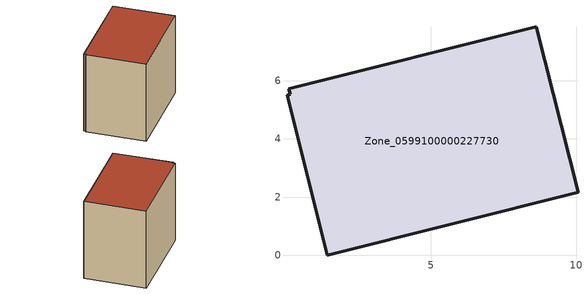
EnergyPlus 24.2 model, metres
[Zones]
Zone_0599100000227730
 floor ground (C_G): 0.11,5.73 8.63,7.86 10.06,2.16 1.43,0 0.05,5.5 0.16,5.53 z0
 wall outside (C_F): 10.06,2.16 8.63,7.86 0.11,5.73 0.16,5.53 0.05,5.5 1.43,0 10.06,2.16 z0:8.04
 roof outside (C_R): 8.63,7.86 0.11,5.73 0.16,5.53 0.05,5.5 1.43,0 10.06,2.16 z8.04
[BUILDING]
Pand.0599100000227730: North Axis=0; Terrain=City; Loads Convergence Tolerance Value=0.04; Temperature Convergence Tolerance Value=0.4; Solar Distribution=FullExterior; Maximum Number of Warmup Days=25; Minimum Number of Warmup Days=1
[Site:Location]
Rotterdam.The.Hague.AP_ZH_NLD Design_Conditions: Latitude=51.96; Longitude=4.45; Time Zone=1; Elevation=-4.5
[SITE:GROUNDTEMPERATURE:BUILDINGSURFACE]
18, 18, 18, 18, 18, 18, 18, 18, 18, 18, 18, 18
[MATERIAL] Thermal Absorptance=0.9; Solar Absorptance=0.7; Visible Absorptance=0.7
Name | Roughness | Thickness | Conductivity | Density | Specific Heat
G.TI.1965-1974 | MediumSmooth | 0.15 | 0.882353 | 540 | 1210
F.TI.1965-1974 | Rough | 0.3 | 0.697674 | 1920 | 840
R.TI.1965-1974 | MediumRough | 0.2 | 0.232558 | 1500 | 1000
[CONSTRUCTION]
C_G: G.TI.1965-1974
C_F: F.TI.1965-1974
C_R: R.TI.1965-1974
[ZONE]
Zone_0599100000227730: Type=1; Multiplier=1; Ceiling Height=Autocalculate; Volume=Autocalculate; Floor Area=autocalculate; Part of Total Floor Area=Yes
[ZONEINFILTRATION:DESIGNFLOWRATE]
Infil_Zone_0599100000227730: Zone or ZoneList or Space or SpaceList=Zone_0599100000227730; Schedule=AlwaysOn; Design Flow Rate Calculation Method=Flow/Area; Flow Rate per Floor Area=0.003; Constant Term Coefficient=1; Temperature Term Coefficient=0; Velocity Term Coefficient=0; Velocity Squared Term Coefficient=0
[HVACTEMPLATE:ZONE:IDEALLOADSAIRSYSTEM]
Zone_0599100000227730: Maximum Heating Supply Air Temperature=50; Minimum Cooling Supply Air Temperature=13; Maximum Heating Supply Air Humidity Ratio=0.0156; Minimum Cooling Supply Air Humidity Ratio=0.0077; Heating Limit=NoLimit; Cooling Limit=NoLimit; Dehumidification Control Type=ConstantSensibleHeatRatio; Cooling Sensible Heat Ratio=0.7; Dehumidification Setpoint=60; Humidification Control Type=None; Humidification Setpoint=30; Outdoor Air Method=None; Outdoor Air Flow Rate per Person=0.00944; Outdoor Air Flow Rate per Zone Floor Area=0; Outdoor Air Flow Rate per Zone=0; Demand Controlled Ventilation Type=None; Outdoor Air Economizer Type=NoEconomizer; Heat Recovery Type=None; Sensible Heat Recovery Effectiveness=0.7; Latent Heat Recovery Effectiveness=0.65
[ZONECONTROL:THERMOSTAT]
ThermostatControl_Zone_0599100000227730: Zone or ZoneList=Zone_0599100000227730; Control Type Schedule=DualSetpointControlType; Control 1=Thermostat_Zone_0599100000227730; Temperature Difference Between Cutout And Setpoint=0
[THERMOSTATSETPOINT:DUALSETPOINT]
Thermostat_Zone_0599100000227730: Heating Setpoint Temperature Schedule=HeatingSetpoint_Zone_0599100000227730; Cooling Setpoint Temperature Schedule=CoolingSetpoint_Zone_0599100000227730
[SCHEDULE:COMPACT]
HeatingSetpoint_Zone_0599100000227730: Through: 12/31, For: AllDays, Until: 24:00, 21
CoolingSetpoint_Zone_0599100000227730: Through: 12/31, For: AllDays, Until: 24:00, 24
DualSetpointControlType: Through: 12/31, For: AllDays, Until: 24:00, 4
AlwaysOn: Through: 12/31, For: AllDays, Until: 24:00, 1
